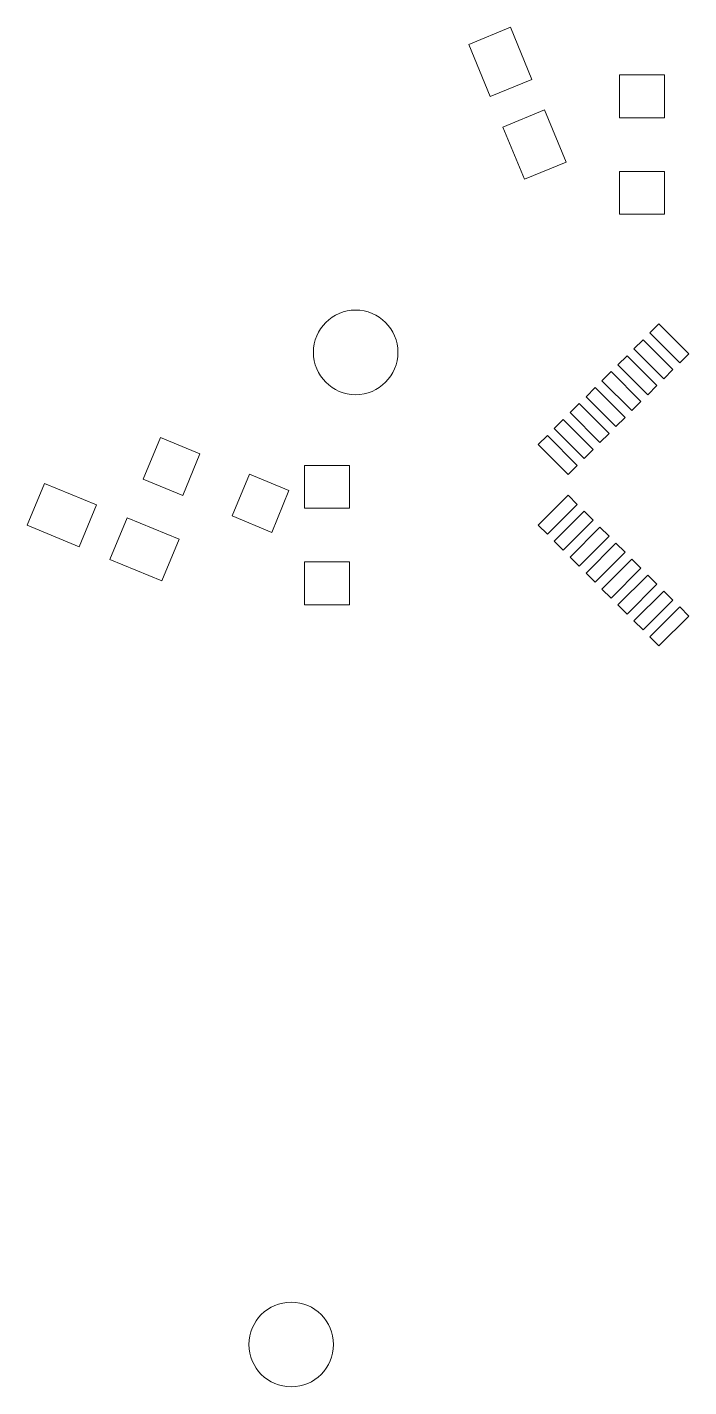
# Model space of a CAD drawing. Header units: inches. Extents: x -1.32 to 0.95, y -1.43 to 3.33.
# Drawn here: x -1.318 to -0.394, y -1.426 to 0.472 of the extents above; entities that cross this region are included whole.
import ezdxf

# ---------------------------------------------------------------- set-up
doc = ezdxf.new("R2010")
doc.units = ezdxf.units.IN
doc.header["$MEASUREMENT"] = 0
doc.layers.add('Layer 1', color=7, linetype='Continuous')

msp = doc.modelspace()

# ---------------------------------------------------------------- linework, layer by layer
at = {"layer": 'Layer 1', "color": 156, "lineweight": 9}
for points, knots in [([(-0.643, 0.4719), (-0.643, 0.4719), (-0.6128, 0.3991), (-0.6128, 0.3991), (-0.6128, 0.3991), (-0.6128, 0.3991), (-0.6128, 0.3991), (-0.6128, 0.3991), (-0.6128, 0.3991), (-0.6128, 0.3991), (-0.671, 0.375), (-0.671, 0.375), (-0.671, 0.375), (-0.671, 0.375), (-0.671, 0.375), (-0.671, 0.375), (-0.671, 0.375), (-0.671, 0.375), (-0.7012, 0.4478), (-0.7012, 0.4478), (-0.7012, 0.4478), (-0.7012, 0.4478), (-0.7012, 0.4478), (-0.7012, 0.4478), (-0.7012, 0.4478), (-0.7012, 0.4478), (-0.643, 0.4719), (-0.643, 0.4719)], [0, 0, 0, 0, 0.125, 0.125, 0.125, 0.125, 0.25, 0.25, 0.25, 0.25, 0.375, 0.375, 0.375, 0.375, 0.5, 0.5, 0.5, 0.5, 0.625, 0.625, 0.625, 0.625, 0.75, 0.75, 0.75, 0.75, 1, 1, 1, 1]), ([(-0.4277, 0.4052), (-0.4277, 0.4052), (-0.4277, 0.3454), (-0.4277, 0.3454), (-0.4277, 0.3454), (-0.4277, 0.3454), (-0.4277, 0.3454), (-0.4277, 0.3454), (-0.4277, 0.3454), (-0.4277, 0.3454), (-0.4907, 0.3454), (-0.4907, 0.3454), (-0.4907, 0.3454), (-0.4907, 0.3454), (-0.4907, 0.3454), (-0.4907, 0.3454), (-0.4907, 0.3454), (-0.4907, 0.3454), (-0.4907, 0.4052), (-0.4907, 0.4052), (-0.4907, 0.4052), (-0.4907, 0.4052), (-0.4907, 0.4052), (-0.4907, 0.4052), (-0.4907, 0.4052), (-0.4907, 0.4052), (-0.4277, 0.4052), (-0.4277, 0.4052)], [0, 0, 0, 0, 0.125, 0.125, 0.125, 0.125, 0.25, 0.25, 0.25, 0.25, 0.375, 0.375, 0.375, 0.375, 0.5, 0.5, 0.5, 0.5, 0.625, 0.625, 0.625, 0.625, 0.75, 0.75, 0.75, 0.75, 1, 1, 1, 1]), ([(-0.5951, 0.3564), (-0.5951, 0.3564), (-0.565, 0.2837), (-0.565, 0.2837), (-0.565, 0.2837), (-0.565, 0.2837), (-0.565, 0.2837), (-0.565, 0.2837), (-0.565, 0.2837), (-0.565, 0.2837), (-0.6232, 0.2596), (-0.6232, 0.2596), (-0.6232, 0.2596), (-0.6232, 0.2596), (-0.6232, 0.2596), (-0.6232, 0.2596), (-0.6232, 0.2596), (-0.6232, 0.2596), (-0.6533, 0.3323), (-0.6533, 0.3323), (-0.6533, 0.3323), (-0.6533, 0.3323), (-0.6533, 0.3323), (-0.6533, 0.3323), (-0.6533, 0.3323), (-0.6533, 0.3323), (-0.5951, 0.3564), (-0.5951, 0.3564)], [0, 0, 0, 0, 0.125, 0.125, 0.125, 0.125, 0.25, 0.25, 0.25, 0.25, 0.375, 0.375, 0.375, 0.375, 0.5, 0.5, 0.5, 0.5, 0.625, 0.625, 0.625, 0.625, 0.75, 0.75, 0.75, 0.75, 1, 1, 1, 1]), ([(-0.4277, 0.2706), (-0.4277, 0.2706), (-0.4277, 0.2107), (-0.4277, 0.2107), (-0.4277, 0.2107), (-0.4277, 0.2107), (-0.4277, 0.2107), (-0.4277, 0.2107), (-0.4277, 0.2107), (-0.4277, 0.2107), (-0.4907, 0.2107), (-0.4907, 0.2107), (-0.4907, 0.2107), (-0.4907, 0.2107), (-0.4907, 0.2107), (-0.4907, 0.2107), (-0.4907, 0.2107), (-0.4907, 0.2107), (-0.4907, 0.2706), (-0.4907, 0.2706), (-0.4907, 0.2706), (-0.4907, 0.2706), (-0.4907, 0.2706), (-0.4907, 0.2706), (-0.4907, 0.2706), (-0.4907, 0.2706), (-0.4277, 0.2706), (-0.4277, 0.2706)], [0, 0, 0, 0, 0.125, 0.125, 0.125, 0.125, 0.25, 0.25, 0.25, 0.25, 0.375, 0.375, 0.375, 0.375, 0.5, 0.5, 0.5, 0.5, 0.625, 0.625, 0.625, 0.625, 0.75, 0.75, 0.75, 0.75, 1, 1, 1, 1]), ([(-0.8001, 0.018), (-0.8001, 0.0506), (-0.8265, 0.077), (-0.8592, 0.077), (-0.8592, 0.077), (-0.8918, 0.077), (-0.9182, 0.0506), (-0.9182, 0.018), (-0.9182, 0.018), (-0.9182, -0.0146), (-0.8918, -0.0411), (-0.8592, -0.0411), (-0.8592, -0.0411), (-0.8265, -0.0411), (-0.8001, -0.0146), (-0.8001, 0.018)], [0, 0, 0, 0, 0.2, 0.2, 0.2, 0.2, 0.4, 0.4, 0.4, 0.4, 0.6, 0.6, 0.6, 0.6, 1, 1, 1, 1]), ([(-0.4064, 0.0034), (-0.4064, 0.0034), (-0.4482, 0.0451), (-0.4482, 0.0451), (-0.4482, 0.0451), (-0.4482, 0.0451), (-0.4482, 0.0451), (-0.4482, 0.0451), (-0.4482, 0.0451), (-0.4482, 0.0451), (-0.4354, 0.0579), (-0.4354, 0.0579), (-0.4354, 0.0579), (-0.4354, 0.0579), (-0.4354, 0.0579), (-0.4354, 0.0579), (-0.4354, 0.0579), (-0.4354, 0.0579), (-0.3937, 0.0161), (-0.3937, 0.0161), (-0.3937, 0.0161), (-0.3937, 0.0161), (-0.3937, 0.0161), (-0.3937, 0.0161), (-0.3937, 0.0161), (-0.3937, 0.0161), (-0.4064, 0.0034), (-0.4064, 0.0034)], [0, 0, 0, 0, 0.125, 0.125, 0.125, 0.125, 0.25, 0.25, 0.25, 0.25, 0.375, 0.375, 0.375, 0.375, 0.5, 0.5, 0.5, 0.5, 0.625, 0.625, 0.625, 0.625, 0.75, 0.75, 0.75, 0.75, 1, 1, 1, 1]), ([(-0.4287, -0.0189), (-0.4287, -0.0189), (-0.4704, 0.0229), (-0.4704, 0.0229), (-0.4704, 0.0229), (-0.4704, 0.0229), (-0.4704, 0.0229), (-0.4704, 0.0229), (-0.4704, 0.0229), (-0.4704, 0.0229), (-0.4577, 0.0356), (-0.4577, 0.0356), (-0.4577, 0.0356), (-0.4577, 0.0356), (-0.4577, 0.0356), (-0.4577, 0.0356), (-0.4577, 0.0356), (-0.4577, 0.0356), (-0.4159, -0.0061), (-0.4159, -0.0061), (-0.4159, -0.0061), (-0.4159, -0.0061), (-0.4159, -0.0061), (-0.4159, -0.0061), (-0.4159, -0.0061), (-0.4159, -0.0061), (-0.4287, -0.0189), (-0.4287, -0.0189)], [0, 0, 0, 0, 0.125, 0.125, 0.125, 0.125, 0.25, 0.25, 0.25, 0.25, 0.375, 0.375, 0.375, 0.375, 0.5, 0.5, 0.5, 0.5, 0.625, 0.625, 0.625, 0.625, 0.75, 0.75, 0.75, 0.75, 1, 1, 1, 1]), ([(-0.4509, -0.0411), (-0.4509, -0.0411), (-0.4927, 0.0006), (-0.4927, 0.0006), (-0.4927, 0.0006), (-0.4927, 0.0006), (-0.4927, 0.0006), (-0.4927, 0.0006), (-0.4927, 0.0006), (-0.4927, 0.0006), (-0.48, 0.0133), (-0.48, 0.0133), (-0.48, 0.0133), (-0.48, 0.0133), (-0.48, 0.0133), (-0.48, 0.0133), (-0.48, 0.0133), (-0.48, 0.0133), (-0.4382, -0.0284), (-0.4382, -0.0284), (-0.4382, -0.0284), (-0.4382, -0.0284), (-0.4382, -0.0284), (-0.4382, -0.0284), (-0.4382, -0.0284), (-0.4382, -0.0284), (-0.4509, -0.0411), (-0.4509, -0.0411)], [0, 0, 0, 0, 0.125, 0.125, 0.125, 0.125, 0.25, 0.25, 0.25, 0.25, 0.375, 0.375, 0.375, 0.375, 0.5, 0.5, 0.5, 0.5, 0.625, 0.625, 0.625, 0.625, 0.75, 0.75, 0.75, 0.75, 1, 1, 1, 1]), ([(-0.4732, -0.0634), (-0.4732, -0.0634), (-0.515, -0.0217), (-0.515, -0.0217), (-0.515, -0.0217), (-0.515, -0.0217), (-0.515, -0.0217), (-0.515, -0.0217), (-0.515, -0.0217), (-0.515, -0.0217), (-0.5022, -0.0089), (-0.5022, -0.0089), (-0.5022, -0.0089), (-0.5022, -0.0089), (-0.5022, -0.0089), (-0.5022, -0.0089), (-0.5022, -0.0089), (-0.5022, -0.0089), (-0.4605, -0.0507), (-0.4605, -0.0507), (-0.4605, -0.0507), (-0.4605, -0.0507), (-0.4605, -0.0507), (-0.4605, -0.0507), (-0.4605, -0.0507), (-0.4605, -0.0507), (-0.4732, -0.0634), (-0.4732, -0.0634)], [0, 0, 0, 0, 0.125, 0.125, 0.125, 0.125, 0.25, 0.25, 0.25, 0.25, 0.375, 0.375, 0.375, 0.375, 0.5, 0.5, 0.5, 0.5, 0.625, 0.625, 0.625, 0.625, 0.75, 0.75, 0.75, 0.75, 1, 1, 1, 1]), ([(-0.4955, -0.0857), (-0.4955, -0.0857), (-0.5372, -0.0439), (-0.5372, -0.0439), (-0.5372, -0.0439), (-0.5372, -0.0439), (-0.5372, -0.0439), (-0.5372, -0.0439), (-0.5372, -0.0439), (-0.5372, -0.0439), (-0.5245, -0.0312), (-0.5245, -0.0312), (-0.5245, -0.0312), (-0.5245, -0.0312), (-0.5245, -0.0312), (-0.5245, -0.0312), (-0.5245, -0.0312), (-0.5245, -0.0312), (-0.4828, -0.073), (-0.4828, -0.073), (-0.4828, -0.073), (-0.4828, -0.073), (-0.4828, -0.073), (-0.4828, -0.073), (-0.4828, -0.073), (-0.4828, -0.073), (-0.4955, -0.0857), (-0.4955, -0.0857)], [0, 0, 0, 0, 0.125, 0.125, 0.125, 0.125, 0.25, 0.25, 0.25, 0.25, 0.375, 0.375, 0.375, 0.375, 0.5, 0.5, 0.5, 0.5, 0.625, 0.625, 0.625, 0.625, 0.75, 0.75, 0.75, 0.75, 1, 1, 1, 1]), ([(-0.5178, -0.108), (-0.5178, -0.108), (-0.5595, -0.0662), (-0.5595, -0.0662), (-0.5595, -0.0662), (-0.5595, -0.0662), (-0.5595, -0.0662), (-0.5595, -0.0662), (-0.5595, -0.0662), (-0.5595, -0.0662), (-0.5468, -0.0535), (-0.5468, -0.0535), (-0.5468, -0.0535), (-0.5468, -0.0535), (-0.5468, -0.0535), (-0.5468, -0.0535), (-0.5468, -0.0535), (-0.5468, -0.0535), (-0.505, -0.0952), (-0.505, -0.0952), (-0.505, -0.0952), (-0.505, -0.0952), (-0.505, -0.0952), (-0.505, -0.0952), (-0.505, -0.0952), (-0.505, -0.0952), (-0.5178, -0.108), (-0.5178, -0.108)], [0, 0, 0, 0, 0.125, 0.125, 0.125, 0.125, 0.25, 0.25, 0.25, 0.25, 0.375, 0.375, 0.375, 0.375, 0.5, 0.5, 0.5, 0.5, 0.625, 0.625, 0.625, 0.625, 0.75, 0.75, 0.75, 0.75, 1, 1, 1, 1]), ([(-0.54, -0.1302), (-0.54, -0.1302), (-0.5818, -0.0885), (-0.5818, -0.0885), (-0.5818, -0.0885), (-0.5818, -0.0885), (-0.5818, -0.0885), (-0.5818, -0.0885), (-0.5818, -0.0885), (-0.5818, -0.0885), (-0.5691, -0.0757), (-0.5691, -0.0757), (-0.5691, -0.0757), (-0.5691, -0.0757), (-0.5691, -0.0757), (-0.5691, -0.0757), (-0.5691, -0.0757), (-0.5691, -0.0757), (-0.5273, -0.1175), (-0.5273, -0.1175), (-0.5273, -0.1175), (-0.5273, -0.1175), (-0.5273, -0.1175), (-0.5273, -0.1175), (-0.5273, -0.1175), (-0.5273, -0.1175), (-0.54, -0.1302), (-0.54, -0.1302)], [0, 0, 0, 0, 0.125, 0.125, 0.125, 0.125, 0.25, 0.25, 0.25, 0.25, 0.375, 0.375, 0.375, 0.375, 0.5, 0.5, 0.5, 0.5, 0.625, 0.625, 0.625, 0.625, 0.75, 0.75, 0.75, 0.75, 1, 1, 1, 1]), ([(-1.1008, -0.1818), (-1.1008, -0.1818), (-1.1561, -0.1589), (-1.1561, -0.1589), (-1.1561, -0.1589), (-1.1561, -0.1589), (-1.1561, -0.1589), (-1.1561, -0.1589), (-1.1561, -0.1589), (-1.1561, -0.1589), (-1.1319, -0.1007), (-1.1319, -0.1007), (-1.1319, -0.1007), (-1.1319, -0.1007), (-1.1319, -0.1007), (-1.1319, -0.1007), (-1.1319, -0.1007), (-1.1319, -0.1007), (-1.0767, -0.1236), (-1.0767, -0.1236), (-1.0767, -0.1236), (-1.0767, -0.1236), (-1.0767, -0.1236), (-1.0767, -0.1236), (-1.0767, -0.1236), (-1.0767, -0.1236), (-1.1008, -0.1818), (-1.1008, -0.1818)], [0, 0, 0, 0, 0.125, 0.125, 0.125, 0.125, 0.25, 0.25, 0.25, 0.25, 0.375, 0.375, 0.375, 0.375, 0.5, 0.5, 0.5, 0.5, 0.625, 0.625, 0.625, 0.625, 0.75, 0.75, 0.75, 0.75, 1, 1, 1, 1]), ([(-0.5623, -0.1525), (-0.5623, -0.1525), (-0.6041, -0.1107), (-0.6041, -0.1107), (-0.6041, -0.1107), (-0.6041, -0.1107), (-0.6041, -0.1107), (-0.6041, -0.1107), (-0.6041, -0.1107), (-0.6041, -0.1107), (-0.5913, -0.098), (-0.5913, -0.098), (-0.5913, -0.098), (-0.5913, -0.098), (-0.5913, -0.098), (-0.5913, -0.098), (-0.5913, -0.098), (-0.5913, -0.098), (-0.5496, -0.1398), (-0.5496, -0.1398), (-0.5496, -0.1398), (-0.5496, -0.1398), (-0.5496, -0.1398), (-0.5496, -0.1398), (-0.5496, -0.1398), (-0.5496, -0.1398), (-0.5623, -0.1525), (-0.5623, -0.1525)], [0, 0, 0, 0, 0.125, 0.125, 0.125, 0.125, 0.25, 0.25, 0.25, 0.25, 0.375, 0.375, 0.375, 0.375, 0.5, 0.5, 0.5, 0.5, 0.625, 0.625, 0.625, 0.625, 0.75, 0.75, 0.75, 0.75, 1, 1, 1, 1]), ([(-0.8677, -0.1398), (-0.8677, -0.1398), (-0.8677, -0.1996), (-0.8677, -0.1996), (-0.8677, -0.1996), (-0.8677, -0.1996), (-0.8677, -0.1996), (-0.8677, -0.1996), (-0.8677, -0.1996), (-0.8677, -0.1996), (-0.9307, -0.1996), (-0.9307, -0.1996), (-0.9307, -0.1996), (-0.9307, -0.1996), (-0.9307, -0.1996), (-0.9307, -0.1996), (-0.9307, -0.1996), (-0.9307, -0.1996), (-0.9307, -0.1398), (-0.9307, -0.1398), (-0.9307, -0.1398), (-0.9307, -0.1398), (-0.9307, -0.1398), (-0.9307, -0.1398), (-0.9307, -0.1398), (-0.9307, -0.1398), (-0.8677, -0.1398), (-0.8677, -0.1398)], [0, 0, 0, 0, 0.125, 0.125, 0.125, 0.125, 0.25, 0.25, 0.25, 0.25, 0.375, 0.375, 0.375, 0.375, 0.5, 0.5, 0.5, 0.5, 0.625, 0.625, 0.625, 0.625, 0.75, 0.75, 0.75, 0.75, 1, 1, 1, 1]), ([(-1.294, -0.165), (-1.294, -0.165), (-1.2212, -0.1951), (-1.2212, -0.1951), (-1.2212, -0.1951), (-1.2212, -0.1951), (-1.2212, -0.1951), (-1.2212, -0.1951), (-1.2212, -0.1951), (-1.2212, -0.1951), (-1.2453, -0.2534), (-1.2453, -0.2534), (-1.2453, -0.2534), (-1.2453, -0.2534), (-1.2453, -0.2534), (-1.2453, -0.2534), (-1.2453, -0.2534), (-1.2453, -0.2534), (-1.3181, -0.2232), (-1.3181, -0.2232), (-1.3181, -0.2232), (-1.3181, -0.2232), (-1.3181, -0.2232), (-1.3181, -0.2232), (-1.3181, -0.2232), (-1.3181, -0.2232), (-1.294, -0.165), (-1.294, -0.165)], [0, 0, 0, 0, 0.125, 0.125, 0.125, 0.125, 0.25, 0.25, 0.25, 0.25, 0.375, 0.375, 0.375, 0.375, 0.5, 0.5, 0.5, 0.5, 0.625, 0.625, 0.625, 0.625, 0.75, 0.75, 0.75, 0.75, 1, 1, 1, 1]), ([(-0.9764, -0.2333), (-0.9764, -0.2333), (-1.0317, -0.2104), (-1.0317, -0.2104), (-1.0317, -0.2104), (-1.0317, -0.2104), (-1.0317, -0.2104), (-1.0317, -0.2104), (-1.0317, -0.2104), (-1.0317, -0.2104), (-1.0076, -0.1522), (-1.0076, -0.1522), (-1.0076, -0.1522), (-1.0076, -0.1522), (-1.0076, -0.1522), (-1.0076, -0.1522), (-1.0076, -0.1522), (-1.0076, -0.1522), (-0.9523, -0.1751), (-0.9523, -0.1751), (-0.9523, -0.1751), (-0.9523, -0.1751), (-0.9523, -0.1751), (-0.9523, -0.1751), (-0.9523, -0.1751), (-0.9523, -0.1751), (-0.9764, -0.2333), (-0.9764, -0.2333)], [0, 0, 0, 0, 0.125, 0.125, 0.125, 0.125, 0.25, 0.25, 0.25, 0.25, 0.375, 0.375, 0.375, 0.375, 0.5, 0.5, 0.5, 0.5, 0.625, 0.625, 0.625, 0.625, 0.75, 0.75, 0.75, 0.75, 1, 1, 1, 1]), ([(-0.5913, -0.236), (-0.5913, -0.236), (-0.6041, -0.2233), (-0.6041, -0.2233), (-0.6041, -0.2233), (-0.6041, -0.2233), (-0.6041, -0.2233), (-0.6041, -0.2233), (-0.6041, -0.2233), (-0.6041, -0.2233), (-0.5623, -0.1815), (-0.5623, -0.1815), (-0.5623, -0.1815), (-0.5623, -0.1815), (-0.5623, -0.1815), (-0.5623, -0.1815), (-0.5623, -0.1815), (-0.5623, -0.1815), (-0.5496, -0.1943), (-0.5496, -0.1943), (-0.5496, -0.1943), (-0.5496, -0.1943), (-0.5496, -0.1943), (-0.5496, -0.1943), (-0.5496, -0.1943), (-0.5496, -0.1943), (-0.5913, -0.236), (-0.5913, -0.236)], [0, 0, 0, 0, 0.125, 0.125, 0.125, 0.125, 0.25, 0.25, 0.25, 0.25, 0.375, 0.375, 0.375, 0.375, 0.5, 0.5, 0.5, 0.5, 0.625, 0.625, 0.625, 0.625, 0.75, 0.75, 0.75, 0.75, 1, 1, 1, 1]), ([(-0.5691, -0.2583), (-0.5691, -0.2583), (-0.5818, -0.2456), (-0.5818, -0.2456), (-0.5818, -0.2456), (-0.5818, -0.2456), (-0.5818, -0.2456), (-0.5818, -0.2456), (-0.5818, -0.2456), (-0.5818, -0.2456), (-0.54, -0.2038), (-0.54, -0.2038), (-0.54, -0.2038), (-0.54, -0.2038), (-0.54, -0.2038), (-0.54, -0.2038), (-0.54, -0.2038), (-0.54, -0.2038), (-0.5273, -0.2165), (-0.5273, -0.2165), (-0.5273, -0.2165), (-0.5273, -0.2165), (-0.5273, -0.2165), (-0.5273, -0.2165), (-0.5273, -0.2165), (-0.5273, -0.2165), (-0.5691, -0.2583), (-0.5691, -0.2583)], [0, 0, 0, 0, 0.125, 0.125, 0.125, 0.125, 0.25, 0.25, 0.25, 0.25, 0.375, 0.375, 0.375, 0.375, 0.5, 0.5, 0.5, 0.5, 0.625, 0.625, 0.625, 0.625, 0.75, 0.75, 0.75, 0.75, 1, 1, 1, 1]), ([(-1.1785, -0.2129), (-1.1785, -0.2129), (-1.1057, -0.243), (-1.1057, -0.243), (-1.1057, -0.243), (-1.1057, -0.243), (-1.1057, -0.243), (-1.1057, -0.243), (-1.1057, -0.243), (-1.1057, -0.243), (-1.1298, -0.3012), (-1.1298, -0.3012), (-1.1298, -0.3012), (-1.1298, -0.3012), (-1.1298, -0.3012), (-1.1298, -0.3012), (-1.1298, -0.3012), (-1.1298, -0.3012), (-1.2026, -0.2711), (-1.2026, -0.2711), (-1.2026, -0.2711), (-1.2026, -0.2711), (-1.2026, -0.2711), (-1.2026, -0.2711), (-1.2026, -0.2711), (-1.2026, -0.2711), (-1.1785, -0.2129), (-1.1785, -0.2129)], [0, 0, 0, 0, 0.125, 0.125, 0.125, 0.125, 0.25, 0.25, 0.25, 0.25, 0.375, 0.375, 0.375, 0.375, 0.5, 0.5, 0.5, 0.5, 0.625, 0.625, 0.625, 0.625, 0.75, 0.75, 0.75, 0.75, 1, 1, 1, 1]), ([(-0.5468, -0.2806), (-0.5468, -0.2806), (-0.5595, -0.2678), (-0.5595, -0.2678), (-0.5595, -0.2678), (-0.5595, -0.2678), (-0.5595, -0.2678), (-0.5595, -0.2678), (-0.5595, -0.2678), (-0.5595, -0.2678), (-0.5178, -0.2261), (-0.5178, -0.2261), (-0.5178, -0.2261), (-0.5178, -0.2261), (-0.5178, -0.2261), (-0.5178, -0.2261), (-0.5178, -0.2261), (-0.5178, -0.2261), (-0.505, -0.2388), (-0.505, -0.2388), (-0.505, -0.2388), (-0.505, -0.2388), (-0.505, -0.2388), (-0.505, -0.2388), (-0.505, -0.2388), (-0.505, -0.2388), (-0.5468, -0.2806), (-0.5468, -0.2806)], [0, 0, 0, 0, 0.125, 0.125, 0.125, 0.125, 0.25, 0.25, 0.25, 0.25, 0.375, 0.375, 0.375, 0.375, 0.5, 0.5, 0.5, 0.5, 0.625, 0.625, 0.625, 0.625, 0.75, 0.75, 0.75, 0.75, 1, 1, 1, 1]), ([(-0.5245, -0.3028), (-0.5245, -0.3028), (-0.5372, -0.2901), (-0.5372, -0.2901), (-0.5372, -0.2901), (-0.5372, -0.2901), (-0.5372, -0.2901), (-0.5372, -0.2901), (-0.5372, -0.2901), (-0.5372, -0.2901), (-0.4955, -0.2484), (-0.4955, -0.2484), (-0.4955, -0.2484), (-0.4955, -0.2484), (-0.4955, -0.2484), (-0.4955, -0.2484), (-0.4955, -0.2484), (-0.4955, -0.2484), (-0.4828, -0.2611), (-0.4828, -0.2611), (-0.4828, -0.2611), (-0.4828, -0.2611), (-0.4828, -0.2611), (-0.4828, -0.2611), (-0.4828, -0.2611), (-0.4828, -0.2611), (-0.5245, -0.3028), (-0.5245, -0.3028)], [0, 0, 0, 0, 0.125, 0.125, 0.125, 0.125, 0.25, 0.25, 0.25, 0.25, 0.375, 0.375, 0.375, 0.375, 0.5, 0.5, 0.5, 0.5, 0.625, 0.625, 0.625, 0.625, 0.75, 0.75, 0.75, 0.75, 1, 1, 1, 1]), ([(-0.8677, -0.2744), (-0.8677, -0.2744), (-0.8677, -0.3343), (-0.8677, -0.3343), (-0.8677, -0.3343), (-0.8677, -0.3343), (-0.8677, -0.3343), (-0.8677, -0.3343), (-0.8677, -0.3343), (-0.8677, -0.3343), (-0.9307, -0.3343), (-0.9307, -0.3343), (-0.9307, -0.3343), (-0.9307, -0.3343), (-0.9307, -0.3343), (-0.9307, -0.3343), (-0.9307, -0.3343), (-0.9307, -0.3343), (-0.9307, -0.2744), (-0.9307, -0.2744), (-0.9307, -0.2744), (-0.9307, -0.2744), (-0.9307, -0.2744), (-0.9307, -0.2744), (-0.9307, -0.2744), (-0.9307, -0.2744), (-0.8677, -0.2744), (-0.8677, -0.2744)], [0, 0, 0, 0, 0.125, 0.125, 0.125, 0.125, 0.25, 0.25, 0.25, 0.25, 0.375, 0.375, 0.375, 0.375, 0.5, 0.5, 0.5, 0.5, 0.625, 0.625, 0.625, 0.625, 0.75, 0.75, 0.75, 0.75, 1, 1, 1, 1]), ([(-0.5022, -0.3251), (-0.5022, -0.3251), (-0.515, -0.3124), (-0.515, -0.3124), (-0.515, -0.3124), (-0.515, -0.3124), (-0.515, -0.3124), (-0.515, -0.3124), (-0.515, -0.3124), (-0.515, -0.3124), (-0.4732, -0.2706), (-0.4732, -0.2706), (-0.4732, -0.2706), (-0.4732, -0.2706), (-0.4732, -0.2706), (-0.4732, -0.2706), (-0.4732, -0.2706), (-0.4732, -0.2706), (-0.4605, -0.2833), (-0.4605, -0.2833), (-0.4605, -0.2833), (-0.4605, -0.2833), (-0.4605, -0.2833), (-0.4605, -0.2833), (-0.4605, -0.2833), (-0.4605, -0.2833), (-0.5022, -0.3251), (-0.5022, -0.3251)], [0, 0, 0, 0, 0.125, 0.125, 0.125, 0.125, 0.25, 0.25, 0.25, 0.25, 0.375, 0.375, 0.375, 0.375, 0.5, 0.5, 0.5, 0.5, 0.625, 0.625, 0.625, 0.625, 0.75, 0.75, 0.75, 0.75, 1, 1, 1, 1]), ([(-0.48, -0.3474), (-0.48, -0.3474), (-0.4927, -0.3346), (-0.4927, -0.3346), (-0.4927, -0.3346), (-0.4927, -0.3346), (-0.4927, -0.3346), (-0.4927, -0.3346), (-0.4927, -0.3346), (-0.4927, -0.3346), (-0.4509, -0.2929), (-0.4509, -0.2929), (-0.4509, -0.2929), (-0.4509, -0.2929), (-0.4509, -0.2929), (-0.4509, -0.2929), (-0.4509, -0.2929), (-0.4509, -0.2929), (-0.4382, -0.3056), (-0.4382, -0.3056), (-0.4382, -0.3056), (-0.4382, -0.3056), (-0.4382, -0.3056), (-0.4382, -0.3056), (-0.4382, -0.3056), (-0.4382, -0.3056), (-0.48, -0.3474), (-0.48, -0.3474)], [0, 0, 0, 0, 0.125, 0.125, 0.125, 0.125, 0.25, 0.25, 0.25, 0.25, 0.375, 0.375, 0.375, 0.375, 0.5, 0.5, 0.5, 0.5, 0.625, 0.625, 0.625, 0.625, 0.75, 0.75, 0.75, 0.75, 1, 1, 1, 1]), ([(-0.4577, -0.3696), (-0.4577, -0.3696), (-0.4704, -0.3569), (-0.4704, -0.3569), (-0.4704, -0.3569), (-0.4704, -0.3569), (-0.4704, -0.3569), (-0.4704, -0.3569), (-0.4704, -0.3569), (-0.4704, -0.3569), (-0.4287, -0.3152), (-0.4287, -0.3152), (-0.4287, -0.3152), (-0.4287, -0.3152), (-0.4287, -0.3152), (-0.4287, -0.3152), (-0.4287, -0.3152), (-0.4287, -0.3152), (-0.4159, -0.3279), (-0.4159, -0.3279), (-0.4159, -0.3279), (-0.4159, -0.3279), (-0.4159, -0.3279), (-0.4159, -0.3279), (-0.4159, -0.3279), (-0.4159, -0.3279), (-0.4577, -0.3696), (-0.4577, -0.3696)], [0, 0, 0, 0, 0.125, 0.125, 0.125, 0.125, 0.25, 0.25, 0.25, 0.25, 0.375, 0.375, 0.375, 0.375, 0.5, 0.5, 0.5, 0.5, 0.625, 0.625, 0.625, 0.625, 0.75, 0.75, 0.75, 0.75, 1, 1, 1, 1]), ([(-0.4354, -0.3919), (-0.4354, -0.3919), (-0.4482, -0.3792), (-0.4482, -0.3792), (-0.4482, -0.3792), (-0.4482, -0.3792), (-0.4482, -0.3792), (-0.4482, -0.3792), (-0.4482, -0.3792), (-0.4482, -0.3792), (-0.4064, -0.3374), (-0.4064, -0.3374), (-0.4064, -0.3374), (-0.4064, -0.3374), (-0.4064, -0.3374), (-0.4064, -0.3374), (-0.4064, -0.3374), (-0.4064, -0.3374), (-0.3937, -0.3502), (-0.3937, -0.3502), (-0.3937, -0.3502), (-0.3937, -0.3502), (-0.3937, -0.3502), (-0.3937, -0.3502), (-0.3937, -0.3502), (-0.3937, -0.3502), (-0.4354, -0.3919), (-0.4354, -0.3919)], [0, 0, 0, 0, 0.125, 0.125, 0.125, 0.125, 0.25, 0.25, 0.25, 0.25, 0.375, 0.375, 0.375, 0.375, 0.5, 0.5, 0.5, 0.5, 0.625, 0.625, 0.625, 0.625, 0.75, 0.75, 0.75, 0.75, 1, 1, 1, 1]), ([(-0.8901, -1.367), (-0.8901, -1.3344), (-0.9165, -1.308), (-0.9492, -1.308), (-0.9492, -1.308), (-0.9818, -1.308), (-1.0082, -1.3344), (-1.0082, -1.367), (-1.0082, -1.367), (-1.0082, -1.3996), (-0.9818, -1.4261), (-0.9492, -1.4261), (-0.9492, -1.4261), (-0.9165, -1.4261), (-0.8901, -1.3996), (-0.8901, -1.367)], [0, 0, 0, 0, 0.2, 0.2, 0.2, 0.2, 0.4, 0.4, 0.4, 0.4, 0.6, 0.6, 0.6, 0.6, 1, 1, 1, 1])]:
    msp.add_open_spline(points, degree=3, knots=knots, dxfattribs=at)

doc.saveas('drawing.dxf')
